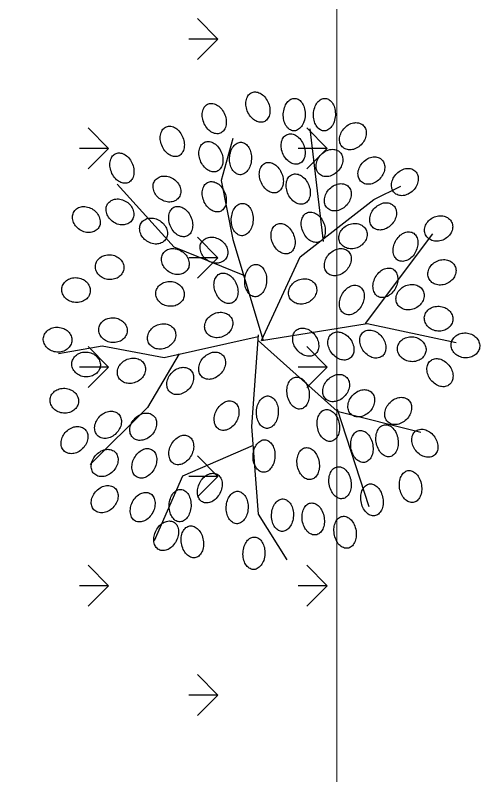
# Model space of a CAD drawing. Header units: inches. Extents: x 203 to 1065, y -1127 to 921.
# Drawn here: x 605.433 to 607.536, y 795.582 to 799.026 of the extents above; entities that cross this region are included whole.
import ezdxf

# ---------------------------------------------------------------- set-up
doc = ezdxf.new("R2010")
doc.units = ezdxf.units.IN
doc.header["$MEASUREMENT"] = 0
doc.layers.add('Vegetación', color=102, linetype='Continuous')

# ---------------------------------------------------------------- blocks, each defined once
blk = doc.blocks.new('RB31')
for points in [[(-0.0332, 0.4465, 0.124565), (-0.0243, 0.4435, 0.105746), (-0.0134, 0.445, 0.086824), (-0.0035, 0.4507, 0.076963), (0.0051, 0.4604, 0.076963), (0.0103, 0.4721, 0.086824), (0.0113, 0.4835, 0.105746), (0.0081, 0.4941, 0.124565), (0.0016, 0.5009, 0.124565), (-0.0073, 0.5039, 0.105746), (-0.0182, 0.5024, 0.086824), (-0.0281, 0.4967, 0.076963), (-0.0366, 0.4871, 0.076963), (-0.0419, 0.4753, 0.086824), (-0.0429, 0.4639, 0.105746), (-0.0397, 0.4534, 0.124565)], [(-0.1644, 0.4265, 0.124565), (-0.1555, 0.4293, 0.105746), (-0.1475, 0.437, 0.086824), (-0.1428, 0.4474, 0.076963), (-0.1416, 0.4602, 0.076963), (-0.1443, 0.4728, 0.086824), (-0.1502, 0.4826, 0.105746), (-0.159, 0.4892, 0.124565), (-0.1682, 0.491, 0.124565), (-0.1772, 0.4882, 0.105746), (-0.1851, 0.4805, 0.086824), (-0.1898, 0.4701, 0.076963), (-0.191, 0.4573, 0.076963), (-0.1883, 0.4447, 0.086824), (-0.1825, 0.4349, 0.105746), (-0.1737, 0.4282, 0.124565)], [(-0.0961, 0.4265, 0.124565), (-0.0871, 0.4293, 0.105746), (-0.0792, 0.437, 0.086824), (-0.0745, 0.4474, 0.076963), (-0.0733, 0.4602, 0.076963), (-0.076, 0.4728, 0.086824), (-0.0818, 0.4826, 0.105746), (-0.0906, 0.4892, 0.124565), (-0.0999, 0.491, 0.124565), (-0.1088, 0.4882, 0.105746), (-0.1168, 0.4805, 0.086824), (-0.1215, 0.4701, 0.076963), (-0.1227, 0.4573, 0.076963), (-0.12, 0.4447, 0.086824), (-0.1141, 0.4349, 0.105746), (-0.1053, 0.4282, 0.124565)], [(0.0655, 0.4237, 0.124565), (0.0744, 0.4207, 0.105746), (0.0853, 0.4222, 0.086824), (0.0952, 0.4279, 0.076963), (0.1038, 0.4376, 0.076963), (0.109, 0.4494, 0.086824), (0.11, 0.4607, 0.105746), (0.1068, 0.4713, 0.124565), (0.1003, 0.4782, 0.124565), (0.0914, 0.4811, 0.105746), (0.0805, 0.4796, 0.086824), (0.0706, 0.4739, 0.076963), (0.0621, 0.4643, 0.076963), (0.0569, 0.4525, 0.086824), (0.0558, 0.4411, 0.105746), (0.059, 0.4306, 0.124565)], [(-0.2034, 0.3982, 0.124565), (-0.2004, 0.4072, 0.105746), (-0.2019, 0.4181, 0.086824), (-0.2076, 0.428, 0.076963), (-0.2173, 0.4365, 0.076963), (-0.229, 0.4417, 0.086824), (-0.2404, 0.4427, 0.105746), (-0.251, 0.4395, 0.124565), (-0.2578, 0.4331, 0.124565), (-0.2608, 0.4242, 0.105746), (-0.2593, 0.4132, 0.086824), (-0.2536, 0.4033, 0.076963), (-0.244, 0.3948, 0.076963), (-0.2322, 0.3896, 0.086824), (-0.2208, 0.3886, 0.105746), (-0.2103, 0.3918, 0.124565)], [(0.1604, 0.3781, 0.124565), (0.1693, 0.3752, 0.105746), (0.1802, 0.3767, 0.086824), (0.1901, 0.3824, 0.076963), (0.1987, 0.392, 0.076963), (0.2039, 0.4038, 0.086824), (0.2049, 0.4152, 0.105746), (0.2017, 0.4257, 0.124565), (0.1952, 0.4326, 0.124565), (0.1863, 0.4356, 0.105746), (0.1754, 0.4341, 0.086824), (0.1655, 0.4284, 0.076963), (0.157, 0.4187, 0.076963), (0.1518, 0.4069, 0.086824), (0.1507, 0.3956, 0.105746), (0.1539, 0.385, 0.124565)], [(-0.1129, 0.3629, 0.124565), (-0.104, 0.36, 0.105746), (-0.0931, 0.3615, 0.086824), (-0.0832, 0.3672, 0.076963), (-0.0747, 0.3768, 0.076963), (-0.0695, 0.3886, 0.086824), (-0.0684, 0.4, 0.105746), (-0.0717, 0.4105, 0.124565), (-0.0781, 0.4174, 0.124565), (-0.087, 0.4204, 0.105746), (-0.0979, 0.4189, 0.086824), (-0.1079, 0.4132, 0.076963), (-0.1164, 0.4035, 0.076963), (-0.1216, 0.3917, 0.086824), (-0.1226, 0.3804, 0.105746), (-0.1194, 0.3698, 0.124565)], [(0.0254, 0.3391, 0.124565), (0.0344, 0.342, 0.105746), (0.0423, 0.3496, 0.086824), (0.047, 0.36, 0.076963), (0.0482, 0.3728, 0.076963), (0.0455, 0.3854, 0.086824), (0.0396, 0.3952, 0.105746), (0.0308, 0.4019, 0.124565), (0.0216, 0.4037, 0.124565), (0.0126, 0.4008, 0.105746), (0.0047, 0.3932, 0.086824), (0, 0.3827, 0.076963), (-0.0012, 0.3699, 0.076963), (0.0015, 0.3573, 0.086824), (0.0074, 0.3475, 0.105746), (0.0162, 0.3409, 0.124565)], [(0.0731, 0.3478, 0.124565), (0.082, 0.3448, 0.105746), (0.0929, 0.3463, 0.086824), (0.1028, 0.352, 0.076963), (0.1113, 0.3616, 0.076963), (0.1166, 0.3734, 0.086824), (0.1176, 0.3848, 0.105746), (0.1144, 0.3953, 0.124565), (0.1079, 0.4022, 0.124565), (0.099, 0.4052, 0.105746), (0.0881, 0.4037, 0.086824), (0.0782, 0.398, 0.076963), (0.0696, 0.3883, 0.076963), (0.0644, 0.3766, 0.086824), (0.0634, 0.3652, 0.105746), (0.0666, 0.3546, 0.124565)], [(-0.1503, 0.3451, 0.124565), (-0.1473, 0.354, 0.105746), (-0.1488, 0.3649, 0.086824), (-0.1545, 0.3748, 0.076963), (-0.1641, 0.3833, 0.076963), (-0.1759, 0.3885, 0.086824), (-0.1873, 0.3896, 0.105746), (-0.1978, 0.3864, 0.124565), (-0.2047, 0.3799, 0.124565), (-0.2077, 0.371, 0.105746), (-0.2062, 0.3601, 0.086824), (-0.2005, 0.3502, 0.076963), (-0.1908, 0.3416, 0.076963), (-0.1791, 0.3364, 0.086824), (-0.1677, 0.3354, 0.105746), (-0.1571, 0.3386, 0.124565)], [(0.2743, 0.325, 0.124565), (0.2832, 0.322, 0.105746), (0.2941, 0.3235, 0.086824), (0.304, 0.3292, 0.076963), (0.3126, 0.3388, 0.076963), (0.3178, 0.3506, 0.086824), (0.3188, 0.362, 0.105746), (0.3156, 0.3725, 0.124565), (0.3091, 0.3794, 0.124565), (0.3002, 0.3824, 0.105746), (0.2893, 0.3809, 0.086824), (0.2794, 0.3752, 0.076963), (0.2708, 0.3655, 0.076963), (0.2656, 0.3538, 0.086824), (0.2646, 0.3424, 0.105746), (0.2678, 0.3318, 0.124565)], [(-0.2452, 0.3299, 0.124565), (-0.2422, 0.3388, 0.105746), (-0.2437, 0.3497, 0.086824), (-0.2494, 0.3596, 0.076963), (-0.259, 0.3682, 0.076963), (-0.2708, 0.3734, 0.086824), (-0.2822, 0.3744, 0.105746), (-0.2927, 0.3712, 0.124565), (-0.2996, 0.3647, 0.124565), (-0.3026, 0.3558, 0.105746), (-0.3011, 0.3449, 0.086824), (-0.2954, 0.335, 0.076963), (-0.2857, 0.3264, 0.076963), (-0.274, 0.3212, 0.086824), (-0.2626, 0.3202, 0.105746), (-0.252, 0.3234, 0.124565)], [(-0.0636, 0.306, 0.124565), (-0.0547, 0.303, 0.105746), (-0.0437, 0.3045, 0.086824), (-0.0338, 0.3102, 0.076963), (-0.0253, 0.3198, 0.076963), (-0.0201, 0.3316, 0.086824), (-0.0191, 0.343, 0.105746), (-0.0223, 0.3536, 0.124565), (-0.0287, 0.3604, 0.124565), (-0.0377, 0.3634, 0.105746), (-0.0486, 0.3619, 0.086824), (-0.0585, 0.3562, 0.076963), (-0.067, 0.3465, 0.076963), (-0.0722, 0.3348, 0.086824), (-0.0732, 0.3234, 0.105746), (-0.07, 0.3128, 0.124565)], [(-0.3211, 0.3071, 0.124565), (-0.3181, 0.316, 0.105746), (-0.3196, 0.3269, 0.086824), (-0.3253, 0.3368, 0.076963), (-0.335, 0.3454, 0.076963), (-0.3467, 0.3506, 0.086824), (-0.3581, 0.3516, 0.105746), (-0.3687, 0.3484, 0.124565), (-0.3755, 0.3419, 0.124565), (-0.3785, 0.333, 0.105746), (-0.377, 0.3221, 0.086824), (-0.3713, 0.3122, 0.076963), (-0.3617, 0.3037, 0.076963), (-0.3499, 0.2985, 0.086824), (-0.3385, 0.2974, 0.105746), (-0.3279, 0.3006, 0.124565)], [(-0.1243, 0.2832, 0.124565), (-0.1154, 0.2802, 0.105746), (-0.1045, 0.2817, 0.086824), (-0.0946, 0.2874, 0.076963), (-0.0861, 0.2971, 0.076963), (-0.0809, 0.3088, 0.086824), (-0.0798, 0.3202, 0.105746), (-0.083, 0.3308, 0.124565), (-0.0895, 0.3376, 0.124565), (-0.0984, 0.3406, 0.105746), (-0.1093, 0.3391, 0.086824), (-0.1192, 0.3334, 0.076963), (-0.1278, 0.3238, 0.076963), (-0.133, 0.312, 0.086824), (-0.134, 0.3006, 0.105746), (-0.1308, 0.29, 0.124565)], [(0.1598, 0.2988, 0.124565), (0.1653, 0.2911, 0.105746), (0.175, 0.2859, 0.086824), (0.1864, 0.2847, 0.076963), (0.1989, 0.2875, 0.076963), (0.2101, 0.2939, 0.086824), (0.2176, 0.3026, 0.105746), (0.2212, 0.313, 0.124565), (0.22, 0.3223, 0.124565), (0.2146, 0.33, 0.105746), (0.2048, 0.3352, 0.086824), (0.1935, 0.3364, 0.076963), (0.1809, 0.3336, 0.076963), (0.1698, 0.3271, 0.086824), (0.1623, 0.3185, 0.105746), (0.1586, 0.3081, 0.124565)], [(-0.1692, 0.2767, 0.124565), (-0.1663, 0.2856, 0.105746), (-0.1678, 0.2965, 0.086824), (-0.1735, 0.3065, 0.076963), (-0.1831, 0.315, 0.076963), (-0.1949, 0.3202, 0.086824), (-0.2063, 0.3212, 0.105746), (-0.2168, 0.318, 0.124565), (-0.2237, 0.3116, 0.124565), (-0.2267, 0.3026, 0.105746), (-0.2251, 0.2917, 0.086824), (-0.2195, 0.2818, 0.076963), (-0.2098, 0.2733, 0.076963), (-0.198, 0.2681, 0.086824), (-0.1867, 0.2671, 0.105746), (-0.1761, 0.2703, 0.124565)], [(0.0655, 0.268, 0.124565), (0.0744, 0.265, 0.105746), (0.0853, 0.2665, 0.086824), (0.0952, 0.2722, 0.076963), (0.1038, 0.2819, 0.076963), (0.109, 0.2936, 0.086824), (0.11, 0.305, 0.105746), (0.1068, 0.3156, 0.124565), (0.1003, 0.3224, 0.124565), (0.0914, 0.3254, 0.105746), (0.0805, 0.3239, 0.086824), (0.0706, 0.3182, 0.076963), (0.0621, 0.3086, 0.076963), (0.0569, 0.2968, 0.086824), (0.0558, 0.2854, 0.105746), (0.059, 0.2749, 0.124565)], [(0.2661, 0.2532, 0.124565), (0.2716, 0.2455, 0.105746), (0.2813, 0.2403, 0.086824), (0.2927, 0.2391, 0.076963), (0.3052, 0.2419, 0.076963), (0.3164, 0.2484, 0.086824), (0.3239, 0.257, 0.105746), (0.3275, 0.2674, 0.124565), (0.3263, 0.2767, 0.124565), (0.3208, 0.2844, 0.105746), (0.3111, 0.2896, 0.086824), (0.2998, 0.2908, 0.076963), (0.2872, 0.288, 0.076963), (0.2761, 0.2815, 0.086824), (0.2686, 0.2729, 0.105746), (0.2649, 0.2625, 0.124565)], [(-0.2717, 0.2387, 0.124565), (-0.2688, 0.2476, 0.105746), (-0.2703, 0.2586, 0.086824), (-0.276, 0.2685, 0.076963), (-0.2856, 0.277, 0.076963), (-0.2974, 0.2822, 0.086824), (-0.3088, 0.2832, 0.105746), (-0.3193, 0.28, 0.124565), (-0.3262, 0.2736, 0.124565), (-0.3292, 0.2647, 0.105746), (-0.3276, 0.2537, 0.086824), (-0.322, 0.2438, 0.076963), (-0.3123, 0.2353, 0.076963), (-0.3005, 0.2301, 0.086824), (-0.2891, 0.2291, 0.105746), (-0.2786, 0.2323, 0.124565)], [(0.0216, 0.2176, 0.124565), (0.0306, 0.2204, 0.105746), (0.0385, 0.2281, 0.086824), (0.0432, 0.2385, 0.076963), (0.0444, 0.2513, 0.076963), (0.0417, 0.2639, 0.086824), (0.0358, 0.2737, 0.105746), (0.027, 0.2803, 0.124565), (0.0178, 0.2821, 0.124565), (0.0088, 0.2793, 0.105746), (0.0009, 0.2716, 0.086824), (-0.0038, 0.2612, 0.076963), (-0.005, 0.2484, 0.076963), (-0.0023, 0.2358, 0.086824), (0.0036, 0.226, 0.105746), (0.0124, 0.2193, 0.124565)], [(0.1414, 0.2186, 0.124565), (0.1503, 0.2156, 0.105746), (0.1612, 0.2171, 0.086824), (0.1712, 0.2228, 0.076963), (0.1797, 0.2325, 0.076963), (0.1849, 0.2443, 0.086824), (0.1859, 0.2556, 0.105746), (0.1827, 0.2662, 0.124565), (0.1763, 0.2731, 0.124565), (0.1673, 0.276, 0.105746), (0.1564, 0.2745, 0.086824), (0.1465, 0.2688, 0.076963), (0.138, 0.2592, 0.076963), (0.1328, 0.2474, 0.086824), (0.1318, 0.236, 0.105746), (0.135, 0.2255, 0.124565)], [(0.342, 0.238, 0.124565), (0.3475, 0.2303, 0.105746), (0.3572, 0.2251, 0.086824), (0.3686, 0.2239, 0.076963), (0.3812, 0.2267, 0.076963), (0.3923, 0.2332, 0.086824), (0.3998, 0.2418, 0.105746), (0.4034, 0.2522, 0.124565), (0.4022, 0.2615, 0.124565), (0.3968, 0.2692, 0.105746), (0.387, 0.2744, 0.086824), (0.3757, 0.2756, 0.076963), (0.3631, 0.2728, 0.076963), (0.352, 0.2663, 0.086824), (0.3445, 0.2577, 0.105746), (0.3409, 0.2473, 0.124565)], [(-0.1585, 0.2072, 0.124565), (-0.1496, 0.2043, 0.105746), (-0.1387, 0.2058, 0.086824), (-0.1287, 0.2114, 0.076963), (-0.1202, 0.2211, 0.076963), (-0.115, 0.2329, 0.086824), (-0.114, 0.2443, 0.105746), (-0.1172, 0.2548, 0.124565), (-0.1236, 0.2617, 0.124565), (-0.1326, 0.2646, 0.105746), (-0.1435, 0.2631, 0.086824), (-0.1534, 0.2574, 0.076963), (-0.1619, 0.2478, 0.076963), (-0.1671, 0.236, 0.086824), (-0.1681, 0.2246, 0.105746), (-0.1649, 0.2141, 0.124565)], [(-0.3932, 0.2239, 0.124565), (-0.3931, 0.2333, 0.105746), (-0.3979, 0.2432, 0.086824), (-0.4064, 0.2509, 0.076963), (-0.4182, 0.256, 0.076963), (-0.431, 0.2573, 0.086824), (-0.4422, 0.2548, 0.105746), (-0.4512, 0.2485, 0.124565), (-0.4557, 0.2402, 0.124565), (-0.4558, 0.2308, 0.105746), (-0.451, 0.2209, 0.086824), (-0.4425, 0.2132, 0.076963), (-0.4307, 0.2081, 0.076963), (-0.4179, 0.2068, 0.086824), (-0.4068, 0.2094, 0.105746), (-0.3977, 0.2157, 0.124565)], [(0.1902, 0.2152, 0.124565), (0.1957, 0.2075, 0.105746), (0.2054, 0.2023, 0.086824), (0.2167, 0.2011, 0.076963), (0.2293, 0.2039, 0.076963), (0.2404, 0.2104, 0.086824), (0.248, 0.219, 0.105746), (0.2516, 0.2294, 0.124565), (0.2504, 0.2387, 0.124565), (0.2449, 0.2464, 0.105746), (0.2352, 0.2516, 0.086824), (0.2238, 0.2528, 0.076963), (0.2113, 0.25, 0.076963), (0.2001, 0.2436, 0.086824), (0.1926, 0.2349, 0.105746), (0.189, 0.2245, 0.124565)], [(-0.1996, 0.2087, 0.124565), (-0.1995, 0.2181, 0.105746), (-0.2043, 0.228, 0.086824), (-0.2128, 0.2357, 0.076963), (-0.2246, 0.2408, 0.076963), (-0.2374, 0.2421, 0.086824), (-0.2485, 0.2396, 0.105746), (-0.2576, 0.2333, 0.124565), (-0.2621, 0.225, 0.124565), (-0.2622, 0.2156, 0.105746), (-0.2574, 0.2057, 0.086824), (-0.2489, 0.198, 0.076963), (-0.2371, 0.1929, 0.076963), (-0.2243, 0.1916, 0.086824), (-0.2132, 0.1942, 0.105746), (-0.2041, 0.2005, 0.124565)], [(-0.0902, 0.1844, 0.124565), (-0.0812, 0.1815, 0.105746), (-0.0703, 0.183, 0.086824), (-0.0604, 0.1887, 0.076963), (-0.0519, 0.1983, 0.076963), (-0.0467, 0.2101, 0.086824), (-0.0457, 0.2215, 0.105746), (-0.0489, 0.232, 0.124565), (-0.0553, 0.2389, 0.124565), (-0.0642, 0.2419, 0.105746), (-0.0752, 0.2403, 0.086824), (-0.0851, 0.2347, 0.076963), (-0.0936, 0.225, 0.076963), (-0.0988, 0.2132, 0.086824), (-0.0998, 0.2018, 0.105746), (-0.0966, 0.1913, 0.124565)], [(-0.3292, 0.171, 0.124565), (-0.3236, 0.1786, 0.105746), (-0.3217, 0.1895, 0.086824), (-0.324, 0.2007, 0.076963), (-0.3306, 0.2117, 0.076963), (-0.3402, 0.2203, 0.086824), (-0.3507, 0.2248, 0.105746), (-0.3617, 0.225, 0.124565), (-0.3702, 0.221, 0.124565), (-0.3758, 0.2135, 0.105746), (-0.3778, 0.2026, 0.086824), (-0.3754, 0.1914, 0.076963), (-0.3689, 0.1803, 0.076963), (-0.3593, 0.1717, 0.086824), (-0.3488, 0.1673, 0.105746), (-0.3377, 0.167, 0.124565)], [(0.0535, 0.1772, 0.124565), (0.059, 0.1696, 0.105746), (0.0687, 0.1644, 0.086824), (0.0801, 0.1631, 0.076963), (0.0926, 0.1659, 0.076963), (0.1038, 0.1724, 0.086824), (0.1113, 0.181, 0.105746), (0.1149, 0.1914, 0.124565), (0.1137, 0.2008, 0.124565), (0.1083, 0.2084, 0.105746), (0.0985, 0.2136, 0.086824), (0.0872, 0.2148, 0.076963), (0.0746, 0.212, 0.076963), (0.0635, 0.2056, 0.086824), (0.056, 0.197, 0.105746), (0.0524, 0.1865, 0.124565)], [(-0.1692, 0.1476, 0.124565), (-0.1663, 0.1565, 0.105746), (-0.1678, 0.1674, 0.086824), (-0.1735, 0.1773, 0.076963), (-0.1831, 0.1858, 0.076963), (-0.1949, 0.191, 0.086824), (-0.2063, 0.1921, 0.105746), (-0.2168, 0.1889, 0.124565), (-0.2237, 0.1824, 0.124565), (-0.2267, 0.1735, 0.105746), (-0.2251, 0.1626, 0.086824), (-0.2195, 0.1527, 0.076963), (-0.2098, 0.1441, 0.076963), (-0.198, 0.1389, 0.086824), (-0.1867, 0.1379, 0.105746), (-0.1761, 0.1411, 0.124565)], [(0.1408, 0.1544, 0.124565), (0.1463, 0.1468, 0.105746), (0.156, 0.1416, 0.086824), (0.1674, 0.1403, 0.076963), (0.18, 0.1431, 0.076963), (0.1911, 0.1496, 0.086824), (0.1986, 0.1582, 0.105746), (0.2022, 0.1686, 0.124565), (0.201, 0.178, 0.124565), (0.1956, 0.1856, 0.105746), (0.1858, 0.1908, 0.086824), (0.1745, 0.1921, 0.076963), (0.1619, 0.1893, 0.076963), (0.1508, 0.1828, 0.086824), (0.1433, 0.1742, 0.105746), (0.1397, 0.1638, 0.124565)], [(-0.4008, 0.1365, 0.124565), (-0.4007, 0.146, 0.105746), (-0.4055, 0.1559, 0.086824), (-0.414, 0.1636, 0.076963), (-0.4258, 0.1687, 0.076963), (-0.4386, 0.17, 0.086824), (-0.4497, 0.1674, 0.105746), (-0.4588, 0.1611, 0.124565), (-0.4633, 0.1529, 0.124565), (-0.4634, 0.1435, 0.105746), (-0.4586, 0.1335, 0.086824), (-0.4501, 0.1259, 0.076963), (-0.4383, 0.1208, 0.076963), (-0.4255, 0.1194, 0.086824), (-0.4144, 0.122, 0.105746), (-0.4053, 0.1283, 0.124565)], [(0.2873, 0.1531, 0.124565), (0.2902, 0.1441, 0.105746), (0.2978, 0.1362, 0.086824), (0.3082, 0.1315, 0.076963), (0.3211, 0.1303, 0.076963), (0.3336, 0.133, 0.086824), (0.3435, 0.1388, 0.105746), (0.3501, 0.1476, 0.124565), (0.3519, 0.1569, 0.124565), (0.349, 0.1658, 0.105746), (0.3414, 0.1738, 0.086824), (0.331, 0.1785, 0.076963), (0.3182, 0.1797, 0.076963), (0.3056, 0.177, 0.086824), (0.2958, 0.1711, 0.105746), (0.2891, 0.1623, 0.124565)], [(-0.2837, 0.0989, 0.124565), (-0.2781, 0.1064, 0.105746), (-0.2761, 0.1173, 0.086824), (-0.2785, 0.1285, 0.076963), (-0.285, 0.1396, 0.076963), (-0.2946, 0.1482, 0.086824), (-0.3051, 0.1526, 0.105746), (-0.3162, 0.1529, 0.124565), (-0.3247, 0.1489, 0.124565), (-0.3303, 0.1413, 0.105746), (-0.3322, 0.1304, 0.086824), (-0.3299, 0.1192, 0.076963), (-0.3233, 0.1082, 0.076963), (-0.3137, 0.0996, 0.086824), (-0.3032, 0.0951, 0.105746), (-0.2922, 0.0949, 0.124565)], [(-0.0088, 0.096, 0.124565), (0.0002, 0.0989, 0.105746), (0.0081, 0.1065, 0.086824), (0.0128, 0.1169, 0.076963), (0.014, 0.1298, 0.076963), (0.0113, 0.1423, 0.086824), (0.0055, 0.1522, 0.105746), (-0.0033, 0.1588, 0.124565), (-0.0126, 0.1606, 0.124565), (-0.0215, 0.1577, 0.105746), (-0.0295, 0.1501, 0.086824), (-0.0342, 0.1397, 0.076963), (-0.0354, 0.1269, 0.076963), (-0.0327, 0.1143, 0.086824), (-0.0268, 0.1045, 0.105746), (-0.018, 0.0978, 0.124565)], [(0.0389, 0.0857, 0.124565), (0.0478, 0.0827, 0.105746), (0.0588, 0.0842, 0.086824), (0.0687, 0.0899, 0.076963), (0.0772, 0.0996, 0.076963), (0.0824, 0.1113, 0.086824), (0.0834, 0.1227, 0.105746), (0.0802, 0.1333, 0.124565), (0.0738, 0.1401, 0.124565), (0.0648, 0.1431, 0.105746), (0.0539, 0.1416, 0.086824), (0.044, 0.1359, 0.076963), (0.0355, 0.1263, 0.076963), (0.0303, 0.1145, 0.086824), (0.0293, 0.1031, 0.105746), (0.0325, 0.0925, 0.124565)], [(-0.0857, 0.0986, 0.124565), (-0.0856, 0.108, 0.105746), (-0.0904, 0.1179, 0.086824), (-0.0989, 0.1256, 0.076963), (-0.1107, 0.1307, 0.076963), (-0.1235, 0.132, 0.086824), (-0.1347, 0.1294, 0.105746), (-0.1437, 0.1231, 0.124565), (-0.1482, 0.1149, 0.124565), (-0.1483, 0.1055, 0.105746), (-0.1435, 0.0956, 0.086824), (-0.135, 0.0879, 0.076963), (-0.1232, 0.0828, 0.076963), (-0.1104, 0.0815, 0.086824), (-0.0993, 0.084, 0.105746), (-0.0902, 0.0903, 0.124565)], [(0.1507, 0.0999, 0.124565), (0.1535, 0.0909, 0.105746), (0.1612, 0.083, 0.086824), (0.1716, 0.0783, 0.076963), (0.1844, 0.0771, 0.076963), (0.197, 0.0798, 0.086824), (0.2068, 0.0857, 0.105746), (0.2134, 0.0945, 0.124565), (0.2152, 0.1037, 0.124565), (0.2124, 0.1127, 0.105746), (0.2047, 0.1206, 0.086824), (0.1943, 0.1253, 0.076963), (0.1815, 0.1265, 0.076963), (0.1689, 0.1238, 0.086824), (0.1591, 0.1179, 0.105746), (0.1524, 0.1091, 0.124565)], [(0.3633, 0.1075, 0.124565), (0.3661, 0.0985, 0.105746), (0.3737, 0.0906, 0.086824), (0.3842, 0.0859, 0.076963), (0.397, 0.0847, 0.076963), (0.4096, 0.0874, 0.086824), (0.4194, 0.0933, 0.105746), (0.426, 0.1021, 0.124565), (0.4278, 0.1113, 0.124565), (0.425, 0.1203, 0.105746), (0.4173, 0.1282, 0.086824), (0.4069, 0.1329, 0.076963), (0.3941, 0.1341, 0.076963), (0.3815, 0.1314, 0.086824), (0.3717, 0.1255, 0.105746), (0.365, 0.1167, 0.124565)], [(-0.3287, 0.0872, 0.124565), (-0.3286, 0.0966, 0.105746), (-0.3334, 0.1065, 0.086824), (-0.3419, 0.1142, 0.076963), (-0.3537, 0.1193, 0.076963), (-0.3665, 0.1206, 0.086824), (-0.3776, 0.1181, 0.105746), (-0.3867, 0.1117, 0.124565), (-0.3912, 0.1035, 0.124565), (-0.3913, 0.0941, 0.105746), (-0.3865, 0.0842, 0.086824), (-0.378, 0.0765, 0.076963), (-0.3662, 0.0714, 0.076963), (-0.3534, 0.0701, 0.086824), (-0.3422, 0.0726, 0.105746), (-0.3332, 0.0789, 0.124565)], [(-0.2077, 0.0647, 0.124565), (-0.2022, 0.0723, 0.105746), (-0.2002, 0.0831, 0.086824), (-0.2026, 0.0943, 0.076963), (-0.2091, 0.1054, 0.076963), (-0.2187, 0.114, 0.086824), (-0.2292, 0.1185, 0.105746), (-0.2402, 0.1187, 0.124565), (-0.2487, 0.1147, 0.124565), (-0.2543, 0.1071, 0.105746), (-0.2563, 0.0962, 0.086824), (-0.2539, 0.0851, 0.076963), (-0.2474, 0.074, 0.076963), (-0.2378, 0.0654, 0.086824), (-0.2273, 0.0609, 0.105746), (-0.2163, 0.0607, 0.124565)], [(-0.3922, 0.0543, 0.124565), (-0.395, 0.0633, 0.105746), (-0.4027, 0.0712, 0.086824), (-0.4131, 0.0759, 0.076963), (-0.4259, 0.0771, 0.076963), (-0.4385, 0.0744, 0.086824), (-0.4483, 0.0686, 0.105746), (-0.455, 0.0598, 0.124565), (-0.4567, 0.0505, 0.124565), (-0.4539, 0.0416, 0.105746), (-0.4462, 0.0336, 0.086824), (-0.4358, 0.0289, 0.076963), (-0.423, 0.0277, 0.076963), (-0.4104, 0.0304, 0.086824), (-0.4006, 0.0363, 0.105746), (-0.394, 0.0451, 0.124565)], [(0.0416, 0.0481, 0.124565), (0.0415, 0.0387, 0.105746), (0.0463, 0.0287, 0.086824), (0.0548, 0.0211, 0.076963), (0.0666, 0.0159, 0.076963), (0.0794, 0.0146, 0.086824), (0.0906, 0.0172, 0.105746), (0.0996, 0.0235, 0.124565), (0.1041, 0.0317, 0.124565), (0.1042, 0.0411, 0.105746), (0.0994, 0.0511, 0.086824), (0.0909, 0.0587, 0.076963), (0.0791, 0.0639, 0.076963), (0.0663, 0.0652, 0.086824), (0.0552, 0.0626, 0.105746), (0.0461, 0.0563, 0.124565)], [(0.2797, 0.0277, 0.124565), (0.2826, 0.0188, 0.105746), (0.2902, 0.0108, 0.086824), (0.3007, 0.0061, 0.076963), (0.3135, 0.0049, 0.076963), (0.3261, 0.0076, 0.086824), (0.3359, 0.0135, 0.105746), (0.3425, 0.0223, 0.124565), (0.3443, 0.0315, 0.124565), (0.3414, 0.0405, 0.105746), (0.3338, 0.0485, 0.086824), (0.3234, 0.0531, 0.076963), (0.3106, 0.0544, 0.076963), (0.298, 0.0516, 0.086824), (0.2882, 0.0458, 0.105746), (0.2815, 0.037, 0.124565)], [(-0.0989, 0.0262, 0.124565), (-0.1065, 0.0318, 0.105746), (-0.1173, 0.0337, 0.086824), (-0.1285, 0.0314, 0.076963), (-0.1396, 0.0249, 0.076963), (-0.1482, 0.0153, 0.086824), (-0.1527, 0.0047, 0.105746), (-0.1529, -0.0063, 0.124565), (-0.1489, -0.0148, 0.124565), (-0.1413, -0.0204, 0.105746), (-0.1305, -0.0223, 0.086824), (-0.1193, -0.02, 0.076963), (-0.1082, -0.0134, 0.076963), (-0.0996, -0.0038, 0.086824), (-0.0951, 0.0067, 0.105746), (-0.0949, 0.0177, 0.124565)], [(0.1707, 0.0253, 0.124565), (0.1706, 0.0159, 0.105746), (0.1754, 0.0059, 0.086824), (0.1839, -0.0017, 0.076963), (0.1957, -0.0068, 0.076963), (0.2085, -0.0082, 0.086824), (0.2196, -0.0056, 0.105746), (0.2287, 0.0007, 0.124565), (0.2332, 0.0089, 0.124565), (0.2333, 0.0184, 0.105746), (0.2285, 0.0283, 0.086824), (0.22, 0.0359, 0.076963), (0.2082, 0.0411, 0.076963), (0.1954, 0.0424, 0.086824), (0.1842, 0.0398, 0.105746), (0.1752, 0.0335, 0.124565)], [(0.405, 0.0087, 0.124565), (0.4079, -0.0002, 0.105746), (0.4155, -0.0082, 0.086824), (0.4259, -0.0129, 0.076963), (0.4387, -0.0141, 0.076963), (0.4513, -0.0114, 0.086824), (0.4611, -0.0055, 0.105746), (0.4678, 0.0033, 0.124565), (0.4696, 0.0125, 0.124565), (0.4667, 0.0215, 0.105746), (0.4591, 0.0295, 0.086824), (0.4487, 0.0341, 0.076963), (0.4358, 0.0354, 0.076963), (0.4233, 0.0327, 0.086824), (0.4134, 0.0268, 0.105746), (0.4068, 0.018, 0.124565)], [(-0.4529, 0.0012, 0.124565), (-0.4558, 0.0101, 0.105746), (-0.4634, 0.0181, 0.086824), (-0.4738, 0.0228, 0.076963), (-0.4866, 0.024, 0.076963), (-0.4992, 0.0213, 0.086824), (-0.509, 0.0154, 0.105746), (-0.5157, 0.0066, 0.124565), (-0.5175, -0.0026, 0.124565), (-0.5146, -0.0116, 0.105746), (-0.507, -0.0196, 0.086824), (-0.4966, -0.0242, 0.076963), (-0.4837, -0.0255, 0.076963), (-0.4712, -0.0228, 0.086824), (-0.4613, -0.0169, 0.105746), (-0.4547, -0.0081, 0.124565)], [(-0.3314, -0.0064, 0.124565), (-0.3343, 0.0025, 0.105746), (-0.3419, 0.0105, 0.086824), (-0.3524, 0.0152, 0.076963), (-0.3652, 0.0164, 0.076963), (-0.3778, 0.0137, 0.086824), (-0.3876, 0.0078, 0.105746), (-0.3942, -0.001, 0.124565), (-0.396, -0.0102, 0.124565), (-0.3931, -0.0192, 0.105746), (-0.3855, -0.0272, 0.086824), (-0.3751, -0.0318, 0.076963), (-0.3623, -0.0331, 0.076963), (-0.3497, -0.0303, 0.086824), (-0.3399, -0.0245, 0.105746), (-0.3332, -0.0157, 0.124565)], [(-0.2507, 0.0224, 0.124565), (-0.2583, 0.028, 0.105746), (-0.2692, 0.0299, 0.086824), (-0.2804, 0.0276, 0.076963), (-0.2914, 0.0211, 0.076963), (-0.3, 0.0115, 0.086824), (-0.3045, 0.0009, 0.105746), (-0.3047, -0.0101, 0.124565), (-0.3007, -0.0186, 0.124565), (-0.2932, -0.0242, 0.105746), (-0.2823, -0.0261, 0.086824), (-0.2711, -0.0238, 0.076963), (-0.26, -0.0172, 0.076963), (-0.2514, -0.0076, 0.086824), (-0.247, 0.0029, 0.105746), (-0.2467, 0.0139, 0.124565)], [(-0.1786, 0.0186, 0.124565), (-0.1862, 0.0242, 0.105746), (-0.197, 0.0261, 0.086824), (-0.2082, 0.0238, 0.076963), (-0.2193, 0.0173, 0.076963), (-0.2279, 0.0077, 0.086824), (-0.2324, -0.0028, 0.105746), (-0.2326, -0.0139, 0.124565), (-0.2286, -0.0224, 0.124565), (-0.221, -0.028, 0.105746), (-0.2102, -0.0299, 0.086824), (-0.199, -0.0276, 0.076963), (-0.1879, -0.021, 0.076963), (-0.1793, -0.0114, 0.086824), (-0.1748, -0.0009, 0.105746), (-0.1746, 0.0101, 0.124565)], [(0.0606, -0.0237, 0.124565), (0.0576, -0.0326, 0.105746), (0.0591, -0.0436, 0.086824), (0.0648, -0.0535, 0.076963), (0.0745, -0.062, 0.076963), (0.0862, -0.0672, 0.086824), (0.0976, -0.0682, 0.105746), (0.1082, -0.065, 0.124565), (0.115, -0.0586, 0.124565), (0.118, -0.0497, 0.105746), (0.1165, -0.0387, 0.086824), (0.1108, -0.0288, 0.076963), (0.1012, -0.0203, 0.076963), (0.0894, -0.0151, 0.086824), (0.078, -0.0141, 0.105746), (0.0675, -0.0173, 0.124565)], [(0.3405, -0.0406, 0.124565), (0.3433, -0.0496, 0.105746), (0.351, -0.0575, 0.086824), (0.3614, -0.0622, 0.076963), (0.3742, -0.0634, 0.076963), (0.3868, -0.0607, 0.086824), (0.3966, -0.0549, 0.105746), (0.4033, -0.0461, 0.124565), (0.405, -0.0368, 0.124565), (0.4022, -0.0279, 0.105746), (0.3945, -0.0199, 0.086824), (0.3841, -0.0152, 0.076963), (0.3713, -0.014, 0.076963), (0.3587, -0.0167, 0.086824), (0.3489, -0.0226, 0.105746), (0.3423, -0.0314, 0.124565)], [(-0.4026, -0.0346, 0.124565), (-0.4102, -0.029, 0.105746), (-0.421, -0.027, 0.086824), (-0.4322, -0.0294, 0.076963), (-0.4433, -0.0359, 0.076963), (-0.4519, -0.0455, 0.086824), (-0.4564, -0.056, 0.105746), (-0.4566, -0.0671, 0.124565), (-0.4526, -0.0756, 0.124565), (-0.445, -0.0811, 0.105746), (-0.4342, -0.0831, 0.086824), (-0.423, -0.0807, 0.076963), (-0.4119, -0.0742, 0.076963), (-0.4033, -0.0646, 0.086824), (-0.3988, -0.0541, 0.105746), (-0.3986, -0.0431, 0.124565)], [(0.239, -0.0431, 0.124565), (0.2389, -0.0525, 0.105746), (0.2437, -0.0624, 0.086824), (0.2522, -0.0701, 0.076963), (0.264, -0.0752, 0.076963), (0.2768, -0.0765, 0.086824), (0.288, -0.074, 0.105746), (0.297, -0.0677, 0.124565), (0.3015, -0.0594, 0.124565), (0.3016, -0.05, 0.105746), (0.2968, -0.0401, 0.086824), (0.2883, -0.0324, 0.076963), (0.2765, -0.0273, 0.076963), (0.2637, -0.026, 0.086824), (0.2526, -0.0285, 0.105746), (0.2435, -0.0349, 0.124565)], [(0.1327, -0.0541, 0.124565), (0.1297, -0.063, 0.105746), (0.1313, -0.074, 0.086824), (0.1369, -0.0839, 0.076963), (0.1466, -0.0924, 0.076963), (0.1584, -0.0976, 0.086824), (0.1698, -0.0986, 0.105746), (0.1803, -0.0954, 0.124565), (0.1872, -0.089, 0.124565), (0.1901, -0.08, 0.105746), (0.1886, -0.0691, 0.086824), (0.1829, -0.0592, 0.076963), (0.1733, -0.0507, 0.076963), (0.1615, -0.0455, 0.086824), (0.1501, -0.0445, 0.105746), (0.1396, -0.0477, 0.124565)], [(-0.1654, -0.1031, 0.124565), (-0.1625, -0.0942, 0.105746), (-0.164, -0.0833, 0.086824), (-0.1697, -0.0734, 0.076963), (-0.1793, -0.0648, 0.076963), (-0.1911, -0.0596, 0.086824), (-0.2025, -0.0586, 0.105746), (-0.213, -0.0618, 0.124565), (-0.2199, -0.0683, 0.124565), (-0.2229, -0.0772, 0.105746), (-0.2214, -0.0881, 0.086824), (-0.2157, -0.098, 0.076963), (-0.206, -0.1065, 0.076963), (-0.1942, -0.1117, 0.086824), (-0.1829, -0.1128, 0.105746), (-0.1723, -0.1095, 0.124565)], [(-0.0986, -0.0644, 0.124565), (-0.108, -0.0643, 0.105746), (-0.1179, -0.0691, 0.086824), (-0.1256, -0.0776, 0.076963), (-0.1307, -0.0894, 0.076963), (-0.132, -0.1022, 0.086824), (-0.1294, -0.1133, 0.105746), (-0.1231, -0.1224, 0.124565), (-0.1149, -0.1269, 0.124565), (-0.1055, -0.127, 0.105746), (-0.0956, -0.1222, 0.086824), (-0.0879, -0.1137, 0.076963), (-0.0828, -0.1019, 0.076963), (-0.0815, -0.0891, 0.086824), (-0.084, -0.0779, 0.105746), (-0.0903, -0.0689, 0.124565)], [(-0.2224, -0.1335, 0.124565), (-0.2194, -0.1246, 0.105746), (-0.2209, -0.1136, 0.086824), (-0.2266, -0.1037, 0.076963), (-0.2363, -0.0952, 0.076963), (-0.248, -0.09, 0.086824), (-0.2594, -0.089, 0.105746), (-0.27, -0.0922, 0.124565), (-0.2768, -0.0986, 0.124565), (-0.2798, -0.1076, 0.105746), (-0.2783, -0.1185, 0.086824), (-0.2726, -0.1284, 0.076963), (-0.263, -0.1369, 0.076963), (-0.2512, -0.1421, 0.086824), (-0.2398, -0.1431, 0.105746), (-0.2292, -0.1399, 0.124565)], [(0.3898, -0.1128, 0.124565), (0.3927, -0.1218, 0.105746), (0.4003, -0.1297, 0.086824), (0.4107, -0.1344, 0.076963), (0.4236, -0.1356, 0.076963), (0.4361, -0.1329, 0.086824), (0.446, -0.127, 0.105746), (0.4526, -0.1182, 0.124565), (0.4544, -0.109, 0.124565), (0.4515, -0.1, 0.105746), (0.4439, -0.0921, 0.086824), (0.4335, -0.0874, 0.076963), (0.4207, -0.0862, 0.076963), (0.4081, -0.0889, 0.086824), (0.3983, -0.0948, 0.105746), (0.3916, -0.1036, 0.124565)], [(-0.3059, -0.1487, 0.124565), (-0.3029, -0.1398, 0.105746), (-0.3044, -0.1288, 0.086824), (-0.3101, -0.1189, 0.076963), (-0.3198, -0.1104, 0.076963), (-0.3315, -0.1052, 0.086824), (-0.3429, -0.1042, 0.105746), (-0.3535, -0.1074, 0.124565), (-0.3603, -0.1138, 0.124565), (-0.3633, -0.1228, 0.105746), (-0.3618, -0.1337, 0.086824), (-0.3561, -0.1436, 0.076963), (-0.3465, -0.1521, 0.076963), (-0.3347, -0.1573, 0.086824), (-0.3233, -0.1583, 0.105746), (-0.3128, -0.1551, 0.124565)], [(-0.0391, -0.1013, 0.124565), (-0.0481, -0.1042, 0.105746), (-0.0561, -0.1118, 0.086824), (-0.0607, -0.1222, 0.076963), (-0.0619, -0.1351, 0.076963), (-0.0592, -0.1476, 0.086824), (-0.0534, -0.1574, 0.105746), (-0.0446, -0.1641, 0.124565), (-0.0353, -0.1659, 0.124565), (-0.0264, -0.163, 0.105746), (-0.0184, -0.1554, 0.086824), (-0.0137, -0.145, 0.076963), (-0.0125, -0.1321, 0.076963), (-0.0152, -0.1196, 0.086824), (-0.0211, -0.1098, 0.105746), (-0.0299, -0.1031, 0.124565)], [(0.0346, -0.1156, 0.124565), (0.029, -0.1231, 0.105746), (0.027, -0.134, 0.086824), (0.0294, -0.1452, 0.076963), (0.0359, -0.1563, 0.076963), (0.0455, -0.1648, 0.086824), (0.056, -0.1693, 0.105746), (0.0671, -0.1695, 0.124565), (0.0756, -0.1655, 0.124565), (0.0812, -0.158, 0.105746), (0.0831, -0.1471, 0.086824), (0.0808, -0.1359, 0.076963), (0.0742, -0.1248, 0.076963), (0.0646, -0.1163, 0.086824), (0.0541, -0.1118, 0.105746), (0.0431, -0.1116, 0.124565)], [(-0.1669, -0.1289, 0.124565), (-0.1763, -0.1289, 0.105746), (-0.1862, -0.1337, 0.086824), (-0.1939, -0.1421, 0.076963), (-0.199, -0.1539, 0.076963), (-0.2003, -0.1667, 0.086824), (-0.1978, -0.1779, 0.105746), (-0.1915, -0.1869, 0.124565), (-0.1832, -0.1915, 0.124565), (-0.1738, -0.1915, 0.105746), (-0.1639, -0.1867, 0.086824), (-0.1562, -0.1783, 0.076963), (-0.1511, -0.1665, 0.076963), (-0.1498, -0.1536, 0.086824), (-0.1523, -0.1425, 0.105746), (-0.1586, -0.1335, 0.124565)], [(0.2162, -0.1453, 0.124565), (0.2133, -0.1542, 0.105746), (0.2148, -0.1651, 0.086824), (0.2205, -0.175, 0.076963), (0.2301, -0.1835, 0.076963), (0.2419, -0.1887, 0.086824), (0.2533, -0.1898, 0.105746), (0.2638, -0.1866, 0.124565), (0.2707, -0.1801, 0.124565), (0.2737, -0.1712, 0.105746), (0.2722, -0.1603, 0.086824), (0.2665, -0.1504, 0.076963), (0.2568, -0.1418, 0.076963), (0.245, -0.1366, 0.086824), (0.2337, -0.1356, 0.105746), (0.2231, -0.1388, 0.124565)], [(0.296, -0.1415, 0.124565), (0.293, -0.1504, 0.105746), (0.2945, -0.1613, 0.086824), (0.3002, -0.1712, 0.076963), (0.3098, -0.1797, 0.076963), (0.3216, -0.1849, 0.086824), (0.333, -0.186, 0.105746), (0.3435, -0.1828, 0.124565), (0.3504, -0.1763, 0.124565), (0.3534, -0.1674, 0.105746), (0.3519, -0.1565, 0.086824), (0.3462, -0.1466, 0.076963), (0.3365, -0.138, 0.076963), (0.3248, -0.1328, 0.086824), (0.3134, -0.1318, 0.105746), (0.3028, -0.135, 0.124565)], [(-0.2998, -0.1593, 0.124565), (-0.3092, -0.1592, 0.105746), (-0.3191, -0.164, 0.086824), (-0.3268, -0.1725, 0.076963), (-0.3319, -0.1843, 0.076963), (-0.3332, -0.1971, 0.086824), (-0.3306, -0.2083, 0.105746), (-0.3243, -0.2173, 0.124565), (-0.3161, -0.2219, 0.124565), (-0.3067, -0.2219, 0.105746), (-0.2968, -0.2171, 0.086824), (-0.2891, -0.2086, 0.076963), (-0.284, -0.1968, 0.076963), (-0.2827, -0.184, 0.086824), (-0.2852, -0.1729, 0.105746), (-0.2915, -0.1638, 0.124565)], [(0.3719, -0.1718, 0.124565), (0.3689, -0.1808, 0.105746), (0.3704, -0.1917, 0.086824), (0.3761, -0.2016, 0.076963), (0.3858, -0.2101, 0.076963), (0.3975, -0.2153, 0.086824), (0.4089, -0.2163, 0.105746), (0.4195, -0.2131, 0.124565), (0.4263, -0.2067, 0.124565), (0.4293, -0.1978, 0.105746), (0.4278, -0.1869, 0.086824), (0.4221, -0.1769, 0.076963), (0.4125, -0.1684, 0.076963), (0.4007, -0.1632, 0.086824), (0.3893, -0.1622, 0.105746), (0.3787, -0.1654, 0.124565)], [(-0.3684, -0.1751, 0.124565), (-0.376, -0.1695, 0.105746), (-0.3869, -0.1676, 0.086824), (-0.398, -0.1699, 0.076963), (-0.4091, -0.1764, 0.076963), (-0.4177, -0.186, 0.086824), (-0.4222, -0.1966, 0.105746), (-0.4224, -0.2076, 0.124565), (-0.4184, -0.2161, 0.124565), (-0.4108, -0.2217, 0.105746), (-0.4, -0.2236, 0.086824), (-0.3888, -0.2213, 0.076963), (-0.3777, -0.2147, 0.076963), (-0.3691, -0.2051, 0.086824), (-0.3646, -0.1946, 0.105746), (-0.3644, -0.1836, 0.124565)], [(-0.2428, -0.1707, 0.124565), (-0.2522, -0.1706, 0.105746), (-0.2621, -0.1754, 0.086824), (-0.2698, -0.1839, 0.076963), (-0.2749, -0.1957, 0.076963), (-0.2762, -0.2085, 0.086824), (-0.2737, -0.2197, 0.105746), (-0.2674, -0.2287, 0.124565), (-0.2591, -0.2333, 0.124565), (-0.2497, -0.2333, 0.105746), (-0.2398, -0.2285, 0.086824), (-0.2321, -0.22, 0.076963), (-0.227, -0.2082, 0.076963), (-0.2257, -0.1954, 0.086824), (-0.2283, -0.1843, 0.105746), (-0.2346, -0.1752, 0.124565)], [(0.1371, -0.1839, 0.124565), (0.1315, -0.1915, 0.105746), (0.1295, -0.2024, 0.086824), (0.1319, -0.2135, 0.076963), (0.1384, -0.2246, 0.076963), (0.148, -0.2332, 0.086824), (0.1585, -0.2377, 0.105746), (0.1696, -0.2379, 0.124565), (0.1781, -0.2339, 0.124565), (0.1836, -0.2263, 0.105746), (0.1856, -0.2155, 0.086824), (0.1832, -0.2043, 0.076963), (0.1767, -0.1932, 0.076963), (0.1671, -0.1846, 0.086824), (0.1566, -0.1801, 0.105746), (0.1456, -0.1799, 0.124565)], [(-0.0315, -0.1887, 0.124565), (-0.0405, -0.1915, 0.105746), (-0.0485, -0.1992, 0.086824), (-0.0531, -0.2096, 0.076963), (-0.0544, -0.2224, 0.076963), (-0.0516, -0.235, 0.086824), (-0.0458, -0.2448, 0.105746), (-0.037, -0.2515, 0.124565), (-0.0277, -0.2532, 0.124565), (-0.0188, -0.2504, 0.105746), (-0.0108, -0.2427, 0.086824), (-0.0061, -0.2323, 0.076963), (-0.0049, -0.2195, 0.076963), (-0.0076, -0.2069, 0.086824), (-0.0135, -0.1971, 0.105746), (-0.0223, -0.1905, 0.124565)], [(-0.1213, -0.2049, 0.124565), (-0.1307, -0.2048, 0.105746), (-0.1407, -0.2096, 0.086824), (-0.1483, -0.2181, 0.076963), (-0.1535, -0.2299, 0.076963), (-0.1548, -0.2427, 0.086824), (-0.1522, -0.2539, 0.105746), (-0.1459, -0.2629, 0.124565), (-0.1377, -0.2674, 0.124565), (-0.1283, -0.2675, 0.105746), (-0.1183, -0.2627, 0.086824), (-0.1107, -0.2542, 0.076963), (-0.1055, -0.2424, 0.076963), (-0.1042, -0.2296, 0.086824), (-0.1068, -0.2185, 0.105746), (-0.1131, -0.2094, 0.124565)], [(0.2206, -0.2105, 0.124565), (0.215, -0.2181, 0.105746), (0.213, -0.2289, 0.086824), (0.2154, -0.2401, 0.076963), (0.2219, -0.2512, 0.076963), (0.2315, -0.2598, 0.086824), (0.242, -0.2643, 0.105746), (0.2531, -0.2645, 0.124565), (0.2616, -0.2605, 0.124565), (0.2672, -0.2529, 0.105746), (0.2691, -0.2421, 0.086824), (0.2668, -0.2309, 0.076963), (0.2602, -0.2198, 0.076963), (0.2506, -0.2112, 0.086824), (0.2401, -0.2067, 0.105746), (0.2291, -0.2065, 0.124565)], [(0.3036, -0.2174, 0.124565), (0.3006, -0.2263, 0.105746), (0.3021, -0.2373, 0.086824), (0.3078, -0.2472, 0.076963), (0.3174, -0.2557, 0.076963), (0.3292, -0.2609, 0.086824), (0.3406, -0.2619, 0.105746), (0.3511, -0.2587, 0.124565), (0.358, -0.2523, 0.124565), (0.361, -0.2434, 0.105746), (0.3595, -0.2324, 0.086824), (0.3538, -0.2225, 0.076963), (0.3441, -0.214, 0.076963), (0.3324, -0.2088, 0.086824), (0.321, -0.2078, 0.105746), (0.3104, -0.211, 0.124565)], [(-0.1935, -0.2429, 0.124565), (-0.2029, -0.2428, 0.105746), (-0.2128, -0.2476, 0.086824), (-0.2205, -0.2561, 0.076963), (-0.2256, -0.2679, 0.076963), (-0.2269, -0.2807, 0.086824), (-0.2243, -0.2918, 0.105746), (-0.218, -0.3009, 0.124565), (-0.2098, -0.3054, 0.124565), (-0.2004, -0.3055, 0.105746), (-0.1905, -0.3007, 0.086824), (-0.1828, -0.2922, 0.076963), (-0.1777, -0.2804, 0.076963), (-0.1764, -0.2676, 0.086824), (-0.1789, -0.2564, 0.105746), (-0.1852, -0.2474, 0.124565)], [(-0.3529, -0.2505, 0.124565), (-0.3623, -0.2504, 0.105746), (-0.3722, -0.2552, 0.086824), (-0.3799, -0.2637, 0.076963), (-0.385, -0.2755, 0.076963), (-0.3863, -0.2883, 0.086824), (-0.3838, -0.2994, 0.105746), (-0.3775, -0.3085, 0.124565), (-0.3692, -0.313, 0.124565), (-0.3598, -0.3131, 0.105746), (-0.3499, -0.3083, 0.086824), (-0.3422, -0.2998, 0.076963), (-0.3371, -0.288, 0.076963), (-0.3358, -0.2752, 0.086824), (-0.3384, -0.264, 0.105746), (-0.3447, -0.255, 0.124565)], [(0.0725, -0.2599, 0.124565), (0.0669, -0.2675, 0.105746), (0.065, -0.2783, 0.086824), (0.0673, -0.2895, 0.076963), (0.0739, -0.3006, 0.076963), (0.0835, -0.3092, 0.086824), (0.094, -0.3137, 0.105746), (0.105, -0.3139, 0.124565), (0.1135, -0.3099, 0.124565), (0.1191, -0.3023, 0.105746), (0.1211, -0.2914, 0.086824), (0.1187, -0.2803, 0.076963), (0.1122, -0.2692, 0.076963), (0.1026, -0.2606, 0.086824), (0.0921, -0.2561, 0.105746), (0.081, -0.2559, 0.124565)], [(-0.2656, -0.277, 0.124565), (-0.275, -0.277, 0.105746), (-0.2849, -0.2818, 0.086824), (-0.2926, -0.2903, 0.076963), (-0.2977, -0.3021, 0.076963), (-0.299, -0.3149, 0.086824), (-0.2965, -0.326, 0.105746), (-0.2902, -0.3351, 0.124565), (-0.2819, -0.3396, 0.124565), (-0.2725, -0.3397, 0.105746), (-0.2626, -0.3349, 0.086824), (-0.2549, -0.3264, 0.076963), (-0.2498, -0.3146, 0.076963), (-0.2485, -0.3018, 0.086824), (-0.251, -0.2906, 0.105746), (-0.2574, -0.2816, 0.124565)], [(0.1583, -0.2874, 0.124565), (0.1493, -0.2903, 0.105746), (0.1414, -0.2979, 0.086824), (0.1367, -0.3083, 0.076963), (0.1355, -0.3212, 0.076963), (0.1382, -0.3337, 0.086824), (0.144, -0.3436, 0.105746), (0.1528, -0.3502, 0.124565), (0.1621, -0.352, 0.124565), (0.171, -0.3491, 0.105746), (0.179, -0.3415, 0.086824), (0.1837, -0.3311, 0.076963), (0.1849, -0.3183, 0.076963), (0.1822, -0.3057, 0.086824), (0.1763, -0.2959, 0.105746), (0.1675, -0.2892, 0.124565)], [(0.3036, -0.2896, 0.124565), (0.3006, -0.2985, 0.105746), (0.3021, -0.3094, 0.086824), (0.3078, -0.3193, 0.076963), (0.3174, -0.3279, 0.076963), (0.3292, -0.3331, 0.086824), (0.3406, -0.3341, 0.105746), (0.3511, -0.3309, 0.124565), (0.358, -0.3244, 0.124565), (0.361, -0.3155, 0.105746), (0.3595, -0.3046, 0.086824), (0.3538, -0.2947, 0.076963), (0.3441, -0.2862, 0.076963), (0.3324, -0.281, 0.086824), (0.321, -0.2799, 0.105746), (0.3104, -0.2832, 0.124565)], [(0.0292, -0.2912, 0.124565), (0.0202, -0.2941, 0.105746), (0.0123, -0.3017, 0.086824), (0.0076, -0.3121, 0.076963), (0.0064, -0.325, 0.076963), (0.0091, -0.3375, 0.086824), (0.015, -0.3474, 0.105746), (0.0238, -0.354, 0.124565), (0.033, -0.3558, 0.124565), (0.042, -0.3529, 0.105746), (0.0499, -0.3453, 0.086824), (0.0546, -0.3349, 0.076963), (0.0558, -0.3221, 0.076963), (0.0531, -0.3095, 0.086824), (0.0472, -0.2997, 0.105746), (0.0384, -0.293, 0.124565)], [(0.2244, -0.2979, 0.124565), (0.2188, -0.3054, 0.105746), (0.2168, -0.3163, 0.086824), (0.2192, -0.3275, 0.076963), (0.2257, -0.3386, 0.076963), (0.2353, -0.3472, 0.086824), (0.2458, -0.3516, 0.105746), (0.2569, -0.3519, 0.124565), (0.2654, -0.3479, 0.124565), (0.271, -0.3403, 0.105746), (0.2729, -0.3294, 0.086824), (0.2706, -0.3182, 0.076963), (0.264, -0.3072, 0.076963), (0.2544, -0.2986, 0.086824), (0.2439, -0.2941, 0.105746), (0.2329, -0.2939, 0.124565)], [(-0.1327, -0.315, 0.124565), (-0.1421, -0.315, 0.105746), (-0.1521, -0.3198, 0.086824), (-0.1597, -0.3282, 0.076963), (-0.1648, -0.3401, 0.076963), (-0.1662, -0.3529, 0.086824), (-0.1636, -0.364, 0.105746), (-0.1573, -0.373, 0.124565), (-0.1491, -0.3776, 0.124565), (-0.1396, -0.3777, 0.105746), (-0.1297, -0.3728, 0.086824), (-0.122, -0.3644, 0.076963), (-0.1169, -0.3526, 0.076963), (-0.1156, -0.3398, 0.086824), (-0.1182, -0.3286, 0.105746), (-0.1245, -0.3196, 0.124565)], [(-0.0733, -0.3064, 0.124565), (-0.0823, -0.3093, 0.105746), (-0.0902, -0.3169, 0.086824), (-0.0949, -0.3273, 0.076963), (-0.0961, -0.3402, 0.076963), (-0.0934, -0.3527, 0.086824), (-0.0875, -0.3625, 0.105746), (-0.0787, -0.3692, 0.124565), (-0.0695, -0.371, 0.124565), (-0.0605, -0.3681, 0.105746), (-0.0526, -0.3605, 0.086824), (-0.0479, -0.3501, 0.076963), (-0.0467, -0.3372, 0.076963), (-0.0494, -0.3247, 0.086824), (-0.0553, -0.3149, 0.105746), (-0.0641, -0.3082, 0.124565)], [(-0.2049, -0.3416, 0.124565), (-0.2143, -0.3415, 0.105746), (-0.2242, -0.3464, 0.086824), (-0.2319, -0.3548, 0.076963), (-0.237, -0.3666, 0.076963), (-0.2383, -0.3794, 0.086824), (-0.2357, -0.3906, 0.105746), (-0.2294, -0.3996, 0.124565), (-0.2212, -0.4042, 0.124565), (-0.2118, -0.4042, 0.105746), (-0.2018, -0.3994, 0.086824), (-0.1942, -0.391, 0.076963), (-0.1891, -0.3791, 0.076963), (-0.1878, -0.3663, 0.086824), (-0.1903, -0.3552, 0.105746), (-0.1966, -0.3462, 0.124565)], [(0.1406, -0.3606, 0.124565), (0.1312, -0.3605, 0.105746), (0.1213, -0.3653, 0.086824), (0.1136, -0.3738, 0.076963), (0.1085, -0.3856, 0.076963), (0.1072, -0.3984, 0.086824), (0.1097, -0.4096, 0.105746), (0.116, -0.4186, 0.124565), (0.1243, -0.4232, 0.124565), (0.1337, -0.4232, 0.105746), (0.1436, -0.4184, 0.086824), (0.1513, -0.4099, 0.076963), (0.1564, -0.3981, 0.076963), (0.1577, -0.3853, 0.086824), (0.1552, -0.3742, 0.105746), (0.1488, -0.3651, 0.124565)], [(0.1712, -0.3548, 0.124565), (0.1656, -0.3624, 0.105746), (0.1637, -0.3733, 0.086824), (0.166, -0.3845, 0.076963), (0.1726, -0.3955, 0.076963), (0.1822, -0.4041, 0.086824), (0.1927, -0.4086, 0.105746), (0.2037, -0.4088, 0.124565), (0.2122, -0.4048, 0.124565), (0.2178, -0.3973, 0.105746), (0.2198, -0.3864, 0.086824), (0.2174, -0.3752, 0.076963), (0.2109, -0.3641, 0.076963), (0.2013, -0.3555, 0.086824), (0.1908, -0.3511, 0.105746), (0.1797, -0.3508, 0.124565)], [(-0.0088, -0.3824, 0.124565), (-0.0177, -0.3852, 0.105746), (-0.0257, -0.3929, 0.086824), (-0.0304, -0.4033, 0.076963), (-0.0316, -0.4161, 0.076963), (-0.0289, -0.4287, 0.086824), (-0.023, -0.4385, 0.105746), (-0.0142, -0.4452, 0.124565), (-0.005, -0.4469, 0.124565), (0.004, -0.4441, 0.105746), (0.012, -0.4365, 0.086824), (0.0166, -0.426, 0.076963), (0.0179, -0.4132, 0.076963), (0.0151, -0.4006, 0.086824), (0.0093, -0.3908, 0.105746), (0.0005, -0.3842, 0.124565)]]:
    blk.add_lwpolyline(points, format="xyb", close=True)
for points in [[(-0.1644, 0.2062), (-0.134, 0.4303)], [(0.0406, 0.4113), (0.0672, 0.3278), (0.0406, 0.21), (-0.0277, 0.0087)], [(0.014, 0.1379), (0.1735, 0.1949), (0.3025, 0.3202)], [(-0.024, 0.0087), (-0.1113, 0.1759), (-0.2783, 0.2898), (-0.339, 0.3164)], [(-0.2593, 0.0429), (-0.4112, 0.2214)], [(-0.024, 0.0087), (-0.2631, 0.0429), (-0.4643, 0.0049)], [(-0.0164, 0.0201), (-0.0012, -0.1622), (-0.0164, -0.3369), (-0.0809, -0.428)], [(-0.0164, 0.0163), (0.1962, -0.0254), (0.3367, -0.0026), (0.4354, -0.0178)], [(-0.0164, 0.0087), (-0.1948, -0.1318), (-0.3846, -0.1736)], [(0.1621, -0.0178), (0.2342, -0.1242), (0.3633, -0.2381)], [(-0.1948, -0.128), (-0.2669, -0.3217)], [(-0.005, -0.2001), (0.1545, -0.2609), (0.219, -0.3901)]]:
    blk.add_lwpolyline(points)

msp = doc.modelspace()

# ---------------------------------------------------------------- hatches: boundary and pattern name
at = {"layer": 'Vegetación', "linetype": 'ByBlock'}
h = msp.add_hatch(dxfattribs=at)
h.set_pattern_fill('GRASS', color=256, scale=0.7, angle=90)
h.set_pattern_definition([(180, (0.00606, 0.5228), (-0.49497475, -0.49497475), [0.13125, -0.8586995]), (135, (0.00606, 0.5228), (-0.49497475, -0.49497475), [0.13125, -0.56875]), (225, (0.00606, 0.5228), (0.49497475, -0.49497475), [0.13125, -0.56875])])
h.paths.add_polyline_path([(606.8884, 800.4381), (593.195, 800.442), (593.1957, 784.0107), (596.8596, 784.0048), (596.8596, 792.6468), (606.8884, 792.6468)])
edge = h.paths.add_edge_path(flags=16)
edge.add_arc((596.909, 795.3339), 1.112, 0, 360)
edge = h.paths.add_edge_path(flags=16)
edge.add_arc((599.6283, 794.3436), 0.529, 0, 360)
edge = h.paths.add_edge_path(flags=16)
edge.add_arc((599.6406, 797.5368), 1.3852, 0, 360)
h.paths.add_polyline_path([(601.5507, 794.3246), (604.8273, 796.4482), (605.4026, 795.5605), (602.1261, 793.4368)], flags=16)
h.paths.add_polyline_path([(602.7527, 795.2663), (602.7527, 798.7783), (601.8372, 798.7783), (601.8372, 795.2663)], flags=16)
h.paths.add_polyline_path([(602.0777, 795.4872), (602.0777, 798.7014), (601.2948, 798.7014), (601.2948, 795.4872)], flags=16)

# ---------------------------------------------------------------- linework, layer by layer
at = {"layer": 'Vegetación', "linetype": 'Continuous', "lineweight": 0}
msp.add_line((606.8884, 792.6468), (606.8884, 800.4381), dxfattribs=at)

# ---------------------------------------------------------------- block references
at = {"layer": 'Vegetación', "xscale": -2.001131793565556, "yscale": 2.27387273099993, "zscale": 2.001131793565556}
msp.add_blockref('RB31', (606.5, 797.5326), dxfattribs=at)

doc.saveas('drawing.dxf')
